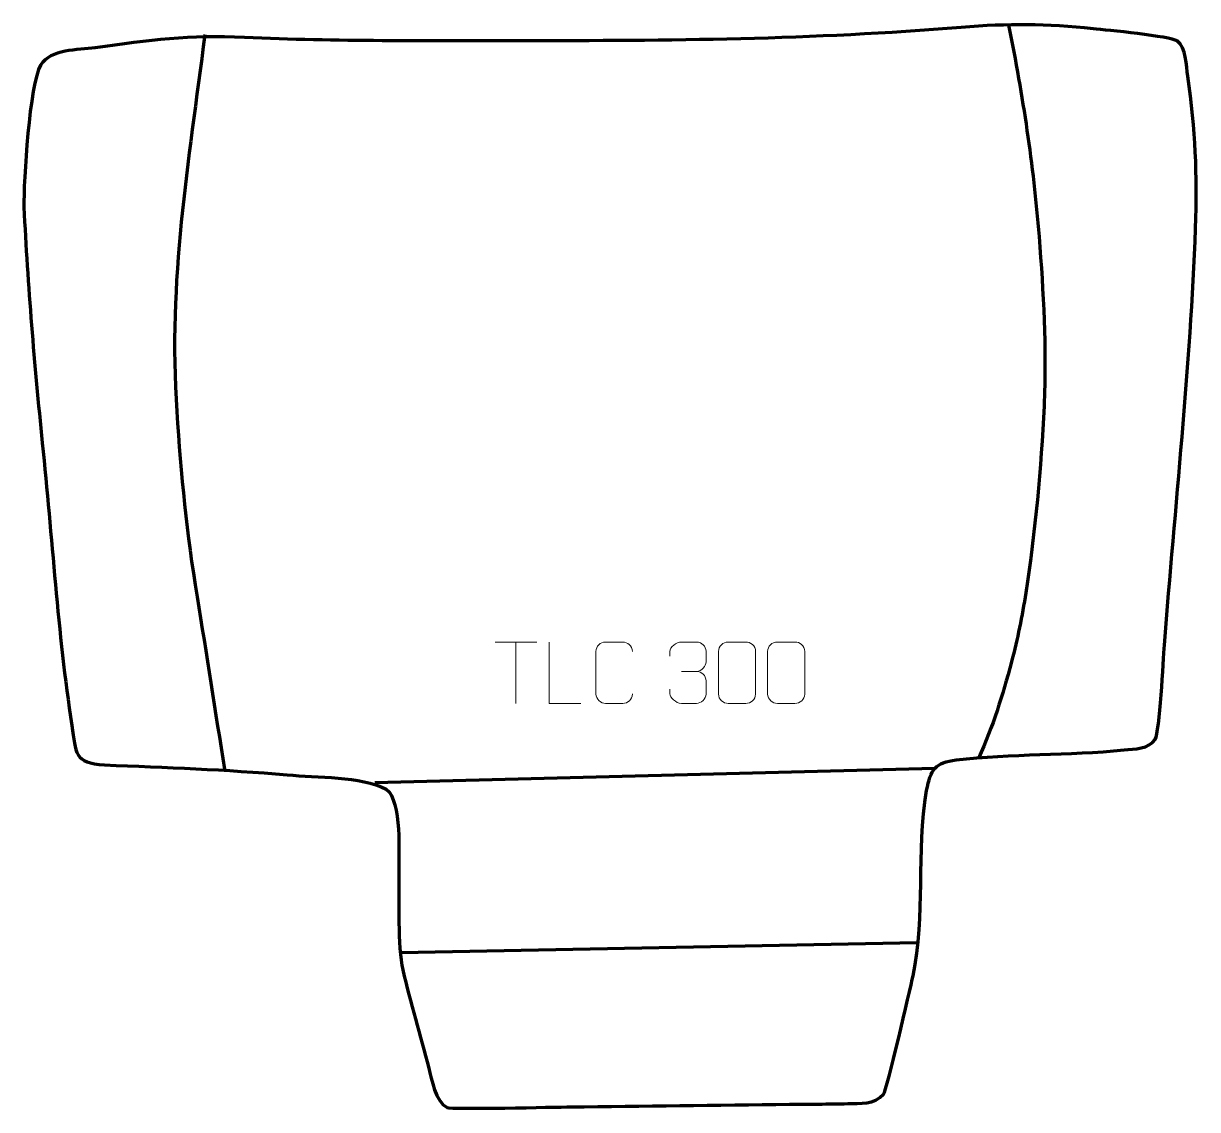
# Model space of a CAD drawing. Header units: millimetres. Extents: x 1326 to 1804, y 418 to 860.
import ezdxf

# ---------------------------------------------------------------- set-up
doc = ezdxf.new("R2010")
doc.units = ezdxf.units.MM
doc.header["$MEASUREMENT"] = 0
doc.layers.add('layer 1', color=7, linetype='Continuous')
doc.layers.add('layer 2', color=7, linetype='Continuous')

msp = doc.modelspace()

# ---------------------------------------------------------------- linework, layer by layer
at = {"layer": 'layer 1', "color": 142, "lineweight": 158}
for points, knots in [([(1727.0361, 858.8367), (1732.8363, 829.4402), (1736.9958, 802.6804), (1739.4022, 772.7642), (1739.4022, 772.7642), (1741.2308, 750.031), (1742.3731, 727.604), (1741.5, 704.7882), (1741.5, 704.7882), (1741.5, 704.7882), (1741.4562, 703.81), (1741.4562, 703.81), (1741.4562, 703.81), (1740.2077, 678.4302), (1737.8561, 652.8874), (1734.0195, 627.7652), (1734.0195, 627.7652), (1732.5169, 618.2723), (1730.6417, 609.0831), (1728.2189, 599.78), (1728.2189, 599.78), (1724.3974, 585.419), (1720.7759, 574.0828), (1714.8128, 560.4127)], [0, 0, 0, 0, 0.14285714, 0.14285714, 0.14285714, 0.14285714, 0.28571429, 0.28571429, 0.28571429, 0.28571429, 0.42857143, 0.42857143, 0.42857143, 0.42857143, 0.57142857, 0.57142857, 0.57142857, 0.57142857, 0.71428571, 0.71428571, 0.71428571, 0.71428571, 1, 1, 1, 1]), ([(1399.9425, 854.9922), (1393.2696, 802.4042), (1384.8591, 755.1759), (1388.5241, 701.6281), (1388.5241, 701.6281), (1390.2304, 675.627), (1392.4983, 651.9669), (1396.7668, 626.2128), (1396.7668, 626.2128), (1400.6424, 602.8291), (1404.2019, 579.3931), (1407.9098, 555.9824)], [0, 0, 0, 0, 0.25, 0.25, 0.25, 0.25, 0.5, 0.5, 0.5, 0.5, 1, 1, 1, 1])]:
    msp.add_open_spline(points, degree=3, knots=knots, dxfattribs=at)
for points in [[(1469.1202, 550.6378), (1469.1202, 550.6378), (1697.0206, 556.4051), (1697.0206, 556.4051)], [(1479.656, 481.3821), (1479.656, 481.3821), (1689.7828, 485.5546), (1689.7828, 485.5546)]]:
    msp.add_open_spline(points, degree=3, dxfattribs=at)
at = {"layer": 'layer 2', "color": 242, "lineweight": 158}
msp.add_open_spline([(1528.1843, 852.4866), (1588.447, 852.415), (1647.5833, 852.9128), (1707.7125, 857.9367), (1707.7125, 857.9367), (1727.1062, 859.5268), (1742.2017, 859.3419), (1761.5388, 857.3528), (1761.5388, 857.3528), (1766.7339, 856.8251), (1792.9386, 854.3146), (1795.6218, 852.3973), (1795.6218, 852.3973), (1799.2556, 849.8006), (1799.3185, 842.3948), (1799.9196, 838.1356), (1799.9196, 838.1356), (1803.0603, 815.6266), (1803.8904, 798.7912), (1803.0861, 776.0646), (1803.0861, 776.0646), (1800.994, 719.6674), (1794.799, 662.8434), (1790.4323, 606.5064), (1790.4323, 606.5064), (1790.0156, 600.6743), (1788.5152, 571.1054), (1786.6517, 568.1547), (1786.6517, 568.1547), (1784.1731, 564.2301), (1778.3141, 564.2981), (1774.0108, 563.8437), (1774.0108, 563.8437), (1751.3462, 561.6581), (1728.0866, 562.3923), (1705.7041, 559.8267), (1705.7041, 559.8267), (1697.1518, 558.8463), (1695.2849, 555.8747), (1693.6425, 547.3321), (1693.6425, 547.3321), (1689.3834, 521.8871), (1693.3686, 496.7641), (1688.1164, 471.8618), (1688.1164, 471.8618), (1686.8971, 466.2541), (1677.4016, 425.1503), (1676.1504, 423.7138), (1676.1504, 423.7138), (1672.4916, 419.5128), (1666.6096, 420.0862), (1661.5399, 419.9317), (1661.5399, 419.9317), (1653.6331, 419.6907), (1645.7251, 419.7754), (1637.8161, 419.6885), (1637.8161, 419.6885), (1608.1217, 419.327), (1578.4271, 418.9655), (1548.7326, 418.604), (1548.7326, 418.604), (1542.8004, 418.528), (1500.0364, 417.5171), (1498.4812, 418.2955), (1498.4812, 418.2955), (1493.8015, 420.6377), (1492.2196, 429.8124), (1491.071, 434.4066), (1491.071, 434.4066), (1487.6844, 447.6854), (1483.5127, 461.0394), (1480.503, 474.3544), (1480.503, 474.3544), (1478.2316, 484.4026), (1479.0759, 502.4006), (1478.8339, 513.4138), (1478.8339, 513.4138), (1478.818, 521.286), (1480.1848, 542.9178), (1473.7741, 547.9152), (1473.7741, 547.9152), (1463.3563, 553.2008), (1445.4138, 552.6348), (1433.43, 553.7418), (1433.43, 553.7418), (1408.404, 555.9603), (1384.1413, 556.6839), (1359.1184, 557.795), (1359.1184, 557.795), (1346.6227, 558.5485), (1347.5575, 562.4988), (1345.791, 573.8279), (1345.791, 573.8279), (1340.0273, 611.647), (1337.7959, 650.7095), (1333.7988, 688.863), (1333.7988, 688.863), (1330.5333, 720.4687), (1327.8208, 753.0593), (1326.3026, 784.7887), (1326.3026, 784.7887), (1326.1373, 795.2408), (1328.5562, 834.9172), (1333.1288, 842.5589), (1333.1288, 842.5589), (1337.1396, 849.2616), (1348.2434, 848.5945), (1355.3464, 849.6131), (1355.3464, 849.6131), (1377.4033, 852.7775), (1393.6235, 854.937), (1416.1259, 853.8513), (1416.1259, 853.8513), (1453.4219, 852.0517), (1490.8532, 852.5399), (1528.1843, 852.4866)], degree=3, knots=[0, 0, 0, 0, 0.03333333, 0.03333333, 0.03333333, 0.03333333, 0.06666667, 0.06666667, 0.06666667, 0.06666667, 0.1, 0.1, 0.1, 0.1, 0.13333333, 0.13333333, 0.13333333, 0.13333333, 0.16666667, 0.16666667, 0.16666667, 0.16666667, 0.2, 0.2, 0.2, 0.2, 0.23333333, 0.23333333, 0.23333333, 0.23333333, 0.26666667, 0.26666667, 0.26666667, 0.26666667, 0.3, 0.3, 0.3, 0.3, 0.33333333, 0.33333333, 0.33333333, 0.33333333, 0.36666667, 0.36666667, 0.36666667, 0.36666667, 0.4, 0.4, 0.4, 0.4, 0.43333333, 0.43333333, 0.43333333, 0.43333333, 0.46666667, 0.46666667, 0.46666667, 0.46666667, 0.5, 0.5, 0.5, 0.5, 0.53333333, 0.53333333, 0.53333333, 0.53333333, 0.56666667, 0.56666667, 0.56666667, 0.56666667, 0.6, 0.6, 0.6, 0.6, 0.63333333, 0.63333333, 0.63333333, 0.63333333, 0.66666667, 0.66666667, 0.66666667, 0.66666667, 0.7, 0.7, 0.7, 0.7, 0.73333333, 0.73333333, 0.73333333, 0.73333333, 0.76666667, 0.76666667, 0.76666667, 0.76666667, 0.8, 0.8, 0.8, 0.8, 0.83333333, 0.83333333, 0.83333333, 0.83333333, 0.86666667, 0.86666667, 0.86666667, 0.86666667, 0.9, 0.9, 0.9, 0.9, 0.93333333, 0.93333333, 0.93333333, 0.93333333, 1, 1, 1, 1], dxfattribs=at)
at = {"layer": 'layer 2', "color": 250, "lineweight": 9}
for points in [[(1518.0218, 607.7453), (1518.0218, 607.7453), (1535.009, 607.7453), (1535.009, 607.7453)], [(1526.5156, 582.8153), (1526.5156, 582.8153), (1526.5156, 607.7688), (1526.5156, 607.7688)], [(1593.8605, 595.8393), (1593.8605, 595.8393), (1600.0569, 595.8393), (1600.0569, 595.8393)]]:
    msp.add_open_spline(points, degree=3, dxfattribs=at)
for points, knots in [([(1552.9899, 582.8152), (1552.9899, 582.8152), (1540.0408, 582.8152), (1540.0408, 582.8152), (1540.0408, 582.8152), (1540.0408, 582.8152), (1540.0408, 607.7688), (1540.0408, 607.7688)], [0, 0, 0, 0, 0.33333333, 0.33333333, 0.33333333, 0.33333333, 1, 1, 1, 1]), ([(1573.9384, 586.633), (1573.7986, 584.3096), (1572.1214, 582.83), (1569.9737, 582.8192), (1569.9737, 582.8192), (1567.6418, 582.8196), (1565.3099, 582.8196), (1562.9784, 582.8192), (1562.9784, 582.8192), (1561.0534, 582.7138), (1559.0813, 584.5983), (1559.0925, 586.6156), (1559.0925, 586.6156), (1559.0929, 592.3857), (1559.0929, 598.1554), (1559.0925, 603.9247), (1559.0925, 603.9247), (1559.0967, 606.0628), (1560.8434, 607.782), (1562.9958, 607.7685), (1562.9958, 607.7685), (1565.3215, 607.7685), (1567.6476, 607.7685), (1569.9737, 607.7685), (1569.9737, 607.7685), (1571.9203, 607.804), (1573.9117, 606.3125), (1573.9384, 603.8749)], [0, 0, 0, 0, 0.125, 0.125, 0.125, 0.125, 0.25, 0.25, 0.25, 0.25, 0.375, 0.375, 0.375, 0.375, 0.5, 0.5, 0.5, 0.5, 0.625, 0.625, 0.625, 0.625, 0.75, 0.75, 0.75, 0.75, 1, 1, 1, 1]), ([(1589.1508, 602.0845), (1589.1508, 602.0845), (1589.1508, 603.9417), (1589.1508, 603.9417), (1589.1508, 603.9417), (1589.1365, 605.6836), (1591.801, 607.8017), (1593.8601, 607.779), (1593.8601, 607.779), (1595.9242, 607.779), (1597.9882, 607.779), (1600.0519, 607.779), (1600.0519, 607.779), (1602.2464, 607.7878), (1603.8447, 605.941), (1603.8891, 604.0289), (1603.8891, 604.0289), (1603.8887, 602.5938), (1603.8887, 601.1587), (1603.8891, 599.7232), (1603.8891, 599.7232), (1603.8405, 598.0697), (1602.2379, 595.8397), (1600.0396, 595.8497), (1600.0396, 595.8497), (1602.2433, 595.8385), (1603.8513, 594.0353), (1603.9053, 591.9758), (1603.9053, 591.9758), (1603.9049, 590.1911), (1603.9049, 588.4064), (1603.9053, 586.6213), (1603.9053, 586.6213), (1603.9154, 584.5599), (1601.8605, 582.7968), (1600.0396, 582.8049), (1600.0396, 582.8049), (1597.9743, 582.8052), (1595.9091, 582.8052), (1593.8435, 582.8049), (1593.8435, 582.8049), (1591.6749, 582.8164), (1589.1439, 585.2166), (1589.1253, 586.6784), (1589.1253, 586.6784), (1589.1253, 586.6784), (1589.1253, 588.587), (1589.1253, 588.587)], [0, 0, 0, 0, 0.07692308, 0.07692308, 0.07692308, 0.07692308, 0.15384615, 0.15384615, 0.15384615, 0.15384615, 0.23076923, 0.23076923, 0.23076923, 0.23076923, 0.30769231, 0.30769231, 0.30769231, 0.30769231, 0.38461538, 0.38461538, 0.38461538, 0.38461538, 0.46153846, 0.46153846, 0.46153846, 0.46153846, 0.53846154, 0.53846154, 0.53846154, 0.53846154, 0.61538462, 0.61538462, 0.61538462, 0.61538462, 0.69230769, 0.69230769, 0.69230769, 0.69230769, 0.76923077, 0.76923077, 0.76923077, 0.76923077, 0.84615385, 0.84615385, 0.84615385, 0.84615385, 1, 1, 1, 1]), ([(1612.9347, 607.7913), (1615.3008, 607.7913), (1617.6673, 607.7913), (1620.0338, 607.7913), (1620.0338, 607.7913), (1622.0143, 607.8269), (1624.0403, 606.3326), (1624.0674, 603.8905), (1624.0674, 603.8905), (1624.067, 598.1331), (1624.067, 592.3753), (1624.0674, 586.6171), (1624.0674, 586.6171), (1623.9253, 584.2895), (1622.2189, 582.8072), (1620.0338, 582.7964), (1620.0338, 582.7964), (1617.6614, 582.7968), (1615.289, 582.7968), (1612.917, 582.7964), (1612.917, 582.7964), (1610.9585, 582.6908), (1608.9521, 584.5787), (1608.9635, 586.5997), (1608.9635, 586.5997), (1608.9639, 592.3803), (1608.9639, 598.1606), (1608.9635, 603.9404), (1608.9635, 603.9404), (1608.9678, 606.0824), (1610.7449, 607.8049), (1612.9347, 607.7913)], [0, 0, 0, 0, 0.11111111, 0.11111111, 0.11111111, 0.11111111, 0.22222222, 0.22222222, 0.22222222, 0.22222222, 0.33333333, 0.33333333, 0.33333333, 0.33333333, 0.44444444, 0.44444444, 0.44444444, 0.44444444, 0.55555556, 0.55555556, 0.55555556, 0.55555556, 0.66666667, 0.66666667, 0.66666667, 0.66666667, 0.77777778, 0.77777778, 0.77777778, 0.77777778, 1, 1, 1, 1]), ([(1632.9347, 607.7913), (1635.3008, 607.7913), (1637.6673, 607.7913), (1640.0338, 607.7913), (1640.0338, 607.7913), (1642.0143, 607.8269), (1644.0403, 606.3326), (1644.0674, 603.8905), (1644.0674, 603.8905), (1644.067, 598.1331), (1644.067, 592.3753), (1644.0674, 586.6171), (1644.0674, 586.6171), (1643.9253, 584.2895), (1642.2189, 582.8072), (1640.0338, 582.7964), (1640.0338, 582.7964), (1637.6614, 582.7968), (1635.289, 582.7968), (1632.917, 582.7964), (1632.917, 582.7964), (1630.9585, 582.6908), (1628.9521, 584.5787), (1628.9635, 586.5997), (1628.9635, 586.5997), (1628.9639, 592.3803), (1628.9639, 598.1606), (1628.9635, 603.9404), (1628.9635, 603.9404), (1628.9678, 606.0824), (1630.7449, 607.8049), (1632.9347, 607.7913)], [0, 0, 0, 0, 0.11111111, 0.11111111, 0.11111111, 0.11111111, 0.22222222, 0.22222222, 0.22222222, 0.22222222, 0.33333333, 0.33333333, 0.33333333, 0.33333333, 0.44444444, 0.44444444, 0.44444444, 0.44444444, 0.55555556, 0.55555556, 0.55555556, 0.55555556, 0.66666667, 0.66666667, 0.66666667, 0.66666667, 0.77777778, 0.77777778, 0.77777778, 0.77777778, 1, 1, 1, 1])]:
    msp.add_open_spline(points, degree=3, knots=knots, dxfattribs=at)

doc.saveas('drawing.dxf')
